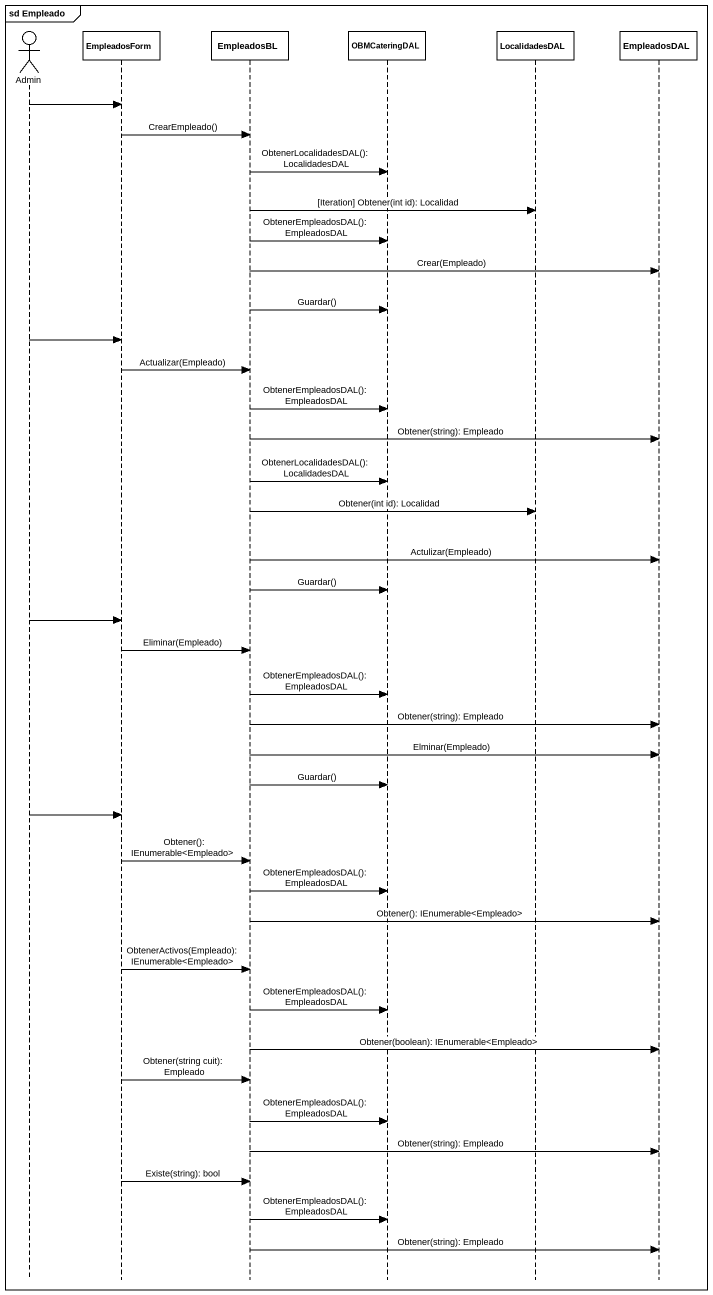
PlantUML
@startuml
mainframe sd Empleado
hide footbox
actor Admin
participant EmpleadosForm
participant EmpleadosBL
participant OBMCateringDAL
participant LocalidadesDAL
participant EmpleadosDAL

Admin -> EmpleadosForm
EmpleadosForm -> EmpleadosBL : CrearEmpleado()
EmpleadosBL -> OBMCateringDAL : ObtenerLocalidadesDAL(): LocalidadesDAL
EmpleadosBL -> LocalidadesDAL : [Iteration] Obtener(int id): Localidad
EmpleadosBL -> OBMCateringDAL : ObtenerEmpleadosDAL(): EmpleadosDAL
EmpleadosBL -> EmpleadosDAL : Crear(Empleado)
EmpleadosBL -> OBMCateringDAL : Guardar()
Admin -> EmpleadosForm
EmpleadosForm -> EmpleadosBL : Actualizar(Empleado)
EmpleadosBL -> OBMCateringDAL : ObtenerEmpleadosDAL(): EmpleadosDAL
EmpleadosBL -> EmpleadosDAL : Obtener(string): Empleado
EmpleadosBL -> OBMCateringDAL : ObtenerLocalidadesDAL(): LocalidadesDAL
EmpleadosBL -> LocalidadesDAL : Obtener(int id): Localidad
EmpleadosBL -> EmpleadosDAL : Actulizar(Empleado)
EmpleadosBL -> OBMCateringDAL : Guardar()
Admin -> EmpleadosForm
EmpleadosForm -> EmpleadosBL : Eliminar(Empleado)
EmpleadosBL -> OBMCateringDAL : ObtenerEmpleadosDAL(): EmpleadosDAL
EmpleadosBL -> EmpleadosDAL : Obtener(string): Empleado
EmpleadosBL -> EmpleadosDAL : Elminar(Empleado)
EmpleadosBL -> OBMCateringDAL : Guardar()
Admin -> EmpleadosForm
EmpleadosForm -> EmpleadosBL : Obtener(): IEnumerable<Empleado>
EmpleadosBL -> OBMCateringDAL : ObtenerEmpleadosDAL(): EmpleadosDAL
EmpleadosBL -> EmpleadosDAL : Obtener(): IEnumerable<Empleado>
EmpleadosForm -> EmpleadosBL : ObtenerActivos(Empleado): IEnumerable<Empleado>
EmpleadosBL -> OBMCateringDAL : ObtenerEmpleadosDAL(): EmpleadosDAL
EmpleadosBL -> EmpleadosDAL : Obtener(boolean): IEnumerable<Empleado>
EmpleadosForm -> EmpleadosBL : Obtener(string cuit): Empleado
EmpleadosBL -> OBMCateringDAL : ObtenerEmpleadosDAL(): EmpleadosDAL
EmpleadosBL -> EmpleadosDAL : Obtener(string): Empleado
EmpleadosForm -> EmpleadosBL : Existe(string): bool
EmpleadosBL -> OBMCateringDAL : ObtenerEmpleadosDAL(): EmpleadosDAL
EmpleadosBL -> EmpleadosDAL : Obtener(string): Empleado
@enduml
